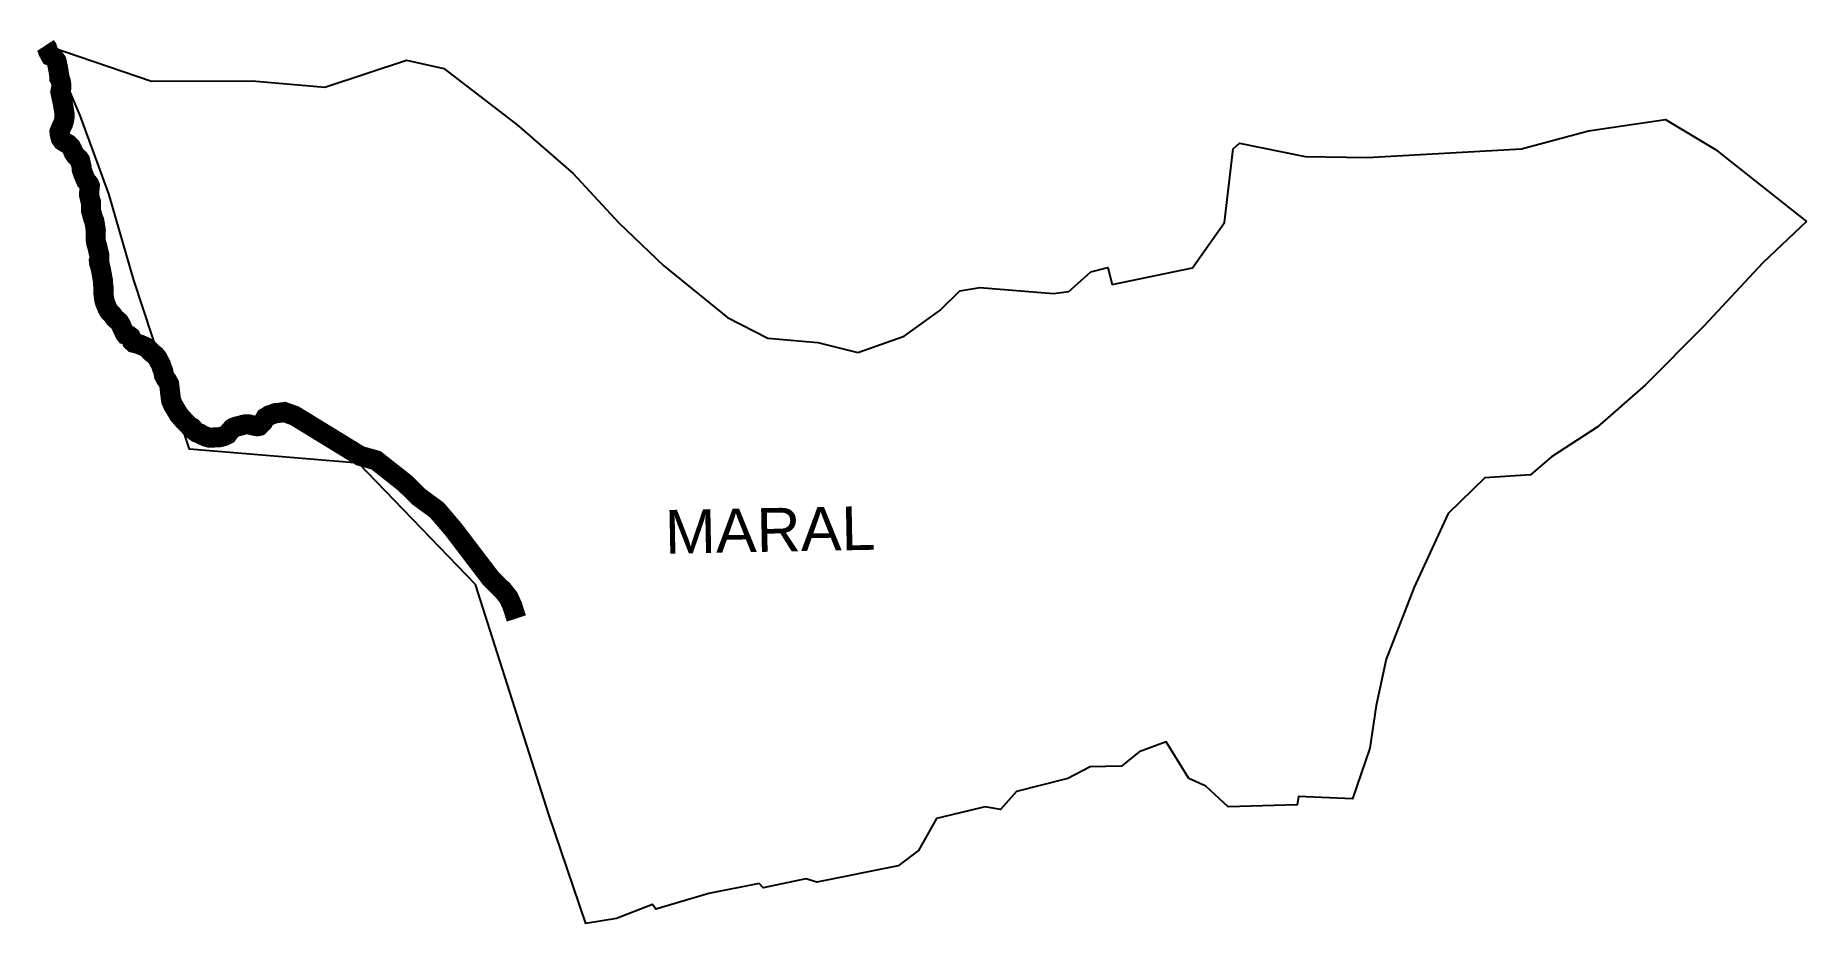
# Model space of a CAD drawing. Header units: metres. Extents: x 288777 to 293181, y 1991314 to 1993522.
import ezdxf

# ---------------------------------------------------------------- set-up
doc = ezdxf.new("R2010")
doc.units = ezdxf.units.M
for name, color, linetype in [('NATURALLY PROTECTED', 3, 'Continuous'), ('village', 4, 'Continuous'), ('VILLAGE NAME', 250, 'Continuous')]:
    doc.layers.add(name, color=color, linetype=linetype)
doc.styles.get("Standard").update_dxf_attribs({"font": 'simplex.shx'})

msp = doc.modelspace()

# ---------------------------------------------------------------- linework, layer by layer
at = {"layer": 'NATURALLY PROTECTED', "flags": 128}
msp.add_lwpolyline([(288802.1, 1993497, 50, 50, 0), (288805.9, 1993491.2, 50, 50, 0), (288808.9, 1993481.9, 50, 50, 0), (288812.1, 1993475.9, 50, 50, 0), (288814.8, 1993470.9, 50, 50, 0), (288818.1, 1993469.4, 50, 50, 0), (288821.4, 1993468, 50, 50, 0), (288824.5, 1993465.2, 50, 50, 0), (288826.8, 1993462, 50, 50, 0), (288829.3, 1993458.5, 50, 50, 0), (288830.3, 1993455.6, 50, 50, 0), (288831.2, 1993450.4, 50, 50, 0), (288832.9, 1993443.7, 50, 50, 0), (288834.9, 1993431.1, 50, 50, 0), (288836.5, 1993421.4, 50, 50, 0), (288836.5, 1993415.8, 50, 50, 0), (288839.2, 1993410.8, 50, 50, 0), (288840.8, 1993404.9, 50, 50, 0), (288841.7, 1993397.4, 50, 50, 0), (288841.2, 1993389.8, 50, 50, 0), (288840.1, 1993386.1, 50, 50, 0), (288839.2, 1993381.7, 50, 50, 0), (288840.8, 1993373.5, 50, 50, 0), (288843.4, 1993361.3, 50, 50, 0), (288845.6, 1993350.7, 50, 50, 0), (288847.9, 1993337.1, 50, 50, 0), (288849.5, 1993327, 50, 50, 0), (288849.5, 1993318.1, 50, 50, 0), (288847.8, 1993308.7, 50, 50, 0), (288845.9, 1993302.2, 50, 50, 0), (288841.6, 1993293.7, 50, 50, 0), (288838.7, 1993287.1, 50, 50, 0), (288837, 1993282.8, 50, 50, 0), (288837.7, 1993275.8, 50, 50, 0), (288840.1, 1993266.2, 50, 50, 0), (288844.3, 1993260.1, 50, 50, 0), (288850.4, 1993256.2, 50, 50, 0), (288858.1, 1993251.9, 50, 50, 0), (288865.3, 1993245, 50, 50, 0), (288869.2, 1993237.4, 50, 50, 0), (288872.3, 1993230.2, 50, 50, 0), (288877.1, 1993222.9, 50, 50, 0), (288881.4, 1993218.7, 50, 50, 0), (288885.6, 1993214.9, 50, 50, 0), (288888.3, 1993210.8, 50, 50, 0), (288890, 1993203.4, 50, 50, 0), (288891.6, 1993196.8, 50, 50, 0), (288892.4, 1993187.8, 50, 50, 0), (288896, 1993177.3, 50, 50, 0), (288900.2, 1993167.5, 50, 50, 0), (288902.9, 1993161.1, 50, 50, 0), (288907.8, 1993156.1, 50, 50, 0), (288910.6, 1993152.1, 50, 50, 0), (288912.4, 1993148, 50, 50, 0), (288911.7, 1993140.3, 50, 50, 0), (288910.8, 1993131.8, 50, 50, 0), (288910.8, 1993123.8, 50, 50, 0), (288913.6, 1993111.5, 50, 50, 0), (288915.1, 1993107.7, 50, 50, 0), (288915.2, 1993101.3, 50, 50, 0), (288915.2, 1993093.2, 50, 50, 0), (288915.2, 1993086.4, 50, 50, 0), (288918.2, 1993075.8, 50, 50, 0), (288919.9, 1993068.7, 50, 50, 0), (288923.5, 1993060.7, 50, 50, 0), (288925.3, 1993050.5, 50, 50, 0), (288927.2, 1993037, 50, 50, 0), (288927, 1993020.9, 50, 50, 0), (288927, 1993013.7, 50, 50, 0), (288928.2, 1993005.8, 50, 50, 0), (288931.2, 1992996.2, 50, 50, 0), (288933.5, 1992985.6, 50, 50, 0), (288936.1, 1992975.6, 50, 50, 0), (288936.1, 1992970.6, 50, 50, 0), (288936.1, 1992965.6, 50, 50, 0), (288934.9, 1992962, 50, 50, 0), (288935.5, 1992955.8, 50, 50, 0), (288937.6, 1992949.5, 50, 50, 0), (288940.1, 1992939.1, 50, 50, 0), (288941.9, 1992929.2, 50, 50, 0), (288943.6, 1992919.5, 50, 50, 0), (288945.2, 1992911.1, 50, 50, 0), (288945.2, 1992904.1, 50, 50, 0), (288946.4, 1992896.2, 50, 50, 0), (288946.4, 1992886.8, 50, 50, 0), (288946.4, 1992879.2, 50, 50, 0), (288947.7, 1992869.3, 50, 50, 0), (288949, 1992861.5, 50, 50, 0), (288951.9, 1992853.4, 50, 50, 0), (288955.6, 1992844.7, 50, 50, 0), (288959.3, 1992837.5, 50, 50, 0), (288961.2, 1992834.7, 50, 50, 0), (288967.9, 1992828.1, 50, 50, 0), (288970.9, 1992824, 50, 50, 0), (288973.9, 1992819.6, 50, 50, 0), (288977.1, 1992816.5, 50, 50, 0), (288982, 1992812.4, 50, 50, 0), (288985.5, 1992809.3, 50, 50, 0), (288988.4, 1992804.4, 50, 50, 0), (288990.4, 1992800.6, 50, 50, 0), (288994.3, 1992791.4, 50, 50, 0), (288997, 1992786.2, 50, 50, 0), (288999.7, 1992780.6, 50, 50, 0), (289001.9, 1992777.7, 50, 50, 0), (289005.9, 1992776.4, 50, 50, 0), (289010.2, 1992775.4, 50, 50, 0), (289013.7, 1992772.6, 50, 50, 0), (289016.4, 1992764.8, 0, 0, 0)], format="xyseb", dxfattribs=at)
at = {"layer": 'NATURALLY PROTECTED', "const_width": 50, "flags": 128}
msp.add_lwpolyline([(289016.4, 1992764.8), (289017.6, 1992761.3), (289021.5, 1992757.8), (289025, 1992757), (289030.4, 1992755.6), (289035.4, 1992753.7), (289041.4, 1992751.5), (289046.8, 1992749), (289052.7, 1992746.3), (289057.8, 1992741.9), (289061.4, 1992738.2), (289068.7, 1992731.1), (289074.8, 1992726.6), (289079, 1992722), (289081.6, 1992717.9), (289085.1, 1992710.7), (289089, 1992703.8), (289091.1, 1992696.5), (289094.6, 1992688.3), (289096.9, 1992676.5), (289101.4, 1992668.1), (289105.3, 1992663.1), (289109.6, 1992654.7), (289110.8, 1992645.3), (289113.7, 1992620), (289114.8, 1992613.6), (289117.6, 1992607.2), (289119.4, 1992602.8), (289125.7, 1992592.3), (289133.7, 1992578.8), (289143.5, 1992567.6), (289150.3, 1992560.2), (289160, 1992550.3), (289167.2, 1992546.4), (289169.9, 1992543.3), (289172.7, 1992538.6), (289178.4, 1992534.5), (289185.2, 1992532.4), (289192.3, 1992528.1), (289201.9, 1992524), (289209.3, 1992522), (289218.4, 1992522), (289227.1, 1992522.7), (289233.6, 1992522.7), (289243.6, 1992524.9), (289249.8, 1992527.4), (289254.7, 1992530), (289260.6, 1992538.2), (289264.4, 1992541.9), (289266.5, 1992544.7), (289270.7, 1992547.2), (289278.7, 1992549.8), (289289.3, 1992552.2), (289295.3, 1992554.1), (289301.4, 1992555), (289306.6, 1992555), (289315.5, 1992552.9), (289323, 1992551.1), (289329.7, 1992550.2), (289333.1, 1992551), (289335.4, 1992553.2), (289342.9, 1992560.4), (289346.7, 1992566.9), (289349.3, 1992571.5), (289353.8, 1992574), (289358.4, 1992577.1), (289365.8, 1992579.5), (289374, 1992582.8), (289384.9, 1992583.7), (289395.9, 1992585.5), (289421.5, 1992576.3), (289446.1, 1992561.3), (289550.7, 1992497.2), (289584.5, 1992476.5), (289607, 1992470.2), (289624.1, 1992465.4), (289640.6, 1992452.4), (289695.6, 1992409.1), (289731.4, 1992374), (289775, 1992342.1), (289815.8, 1992294.6), (289873.7, 1992218.5), (289909.3, 1992171.8), (289922, 1992159.2), (289939.5, 1992142), (289953.9, 1992123.8), (289962.6, 1992104.3), (289973.1, 1992072.2)], dxfattribs=at)
at = {"layer": 'village'}
msp.add_polyline3d([(293181.3, 1993059, 0), (293072.2, 1992956.9, 0), (292926.1, 1992799.1, 0), (292780.4, 1992652.8, 0), (292660.4, 1992547.9, 0), (292547.2, 1992474.3, 0), (292495.1, 1992429.1, 0), (292381.2, 1992421.5, 0), (292290.3, 1992332.8, 0), (292205.7, 1992150.1, 0), (292136.1, 1991971.4, 0), (292110.8, 1991856.2, 0), (292095.1, 1991749.7, 0), (292052, 1991623.5, 0), (291917.5, 1991629.4, 0), (291914.5, 1991609.1, 0), (291743.4, 1991603.5, 0), (291687.2, 1991655.1, 0), (291644.8, 1991673.9, 0), (291588.8, 1991765.5, 0), (291522.1, 1991740.4, 0), (291478, 1991704.9, 0), (291400.1, 1991703.4, 0), (291344.5, 1991674.6, 0), (291216.3, 1991641.6, 0), (291177.3, 1991597.6, 0), (291139.1, 1991603.8, 0), (291018, 1991575, 0), (290973.1, 1991495.1, 0), (290922.5, 1991456.7, 0), (290720.5, 1991416.1, 0), (290693.1, 1991424.9, 0), (290586.8, 1991402, 0), (290576.7, 1991413.4, 0), (290451.6, 1991388.4, 0), (290319.6, 1991349.2, 0), (290311.9, 1991360.9, 0), (290222.4, 1991326.2, 0), (290145.7, 1991313.5, 0), (290054, 1991585, 0), (289871.2, 1992156.7, 0), (289580.2, 1992458.7, 0), (289160.1, 1992493.2, 0), (289021.6, 1992913.3, 0), (288959.7, 1993127.9, 0), (288888.3, 1993322.6, 0), (288815.8, 1993493.3, 0), (289065.5, 1993408.3, 0), (289316.4, 1993409.4, 0), (289496.4, 1993392.9, 0), (289700.2, 1993460.6, 0), (289792.4, 1993440.1, 0), (289975.4, 1993299.7, 0), (290114.6, 1993178.6, 0), (290228.2, 1993056.2, 0), (290339.5, 1992949.4, 0), (290498.3, 1992820.3, 0), (290598.2, 1992769, 0), (290723, 1992758, 0), (290822.5, 1992733.2, 0), (290937.4, 1992774.4, 0), (291026, 1992838.1, 0), (291075.5, 1992887.1, 0), (291125.7, 1992894.8, 0), (291309, 1992879.9, 0), (291346.6, 1992885.2, 0), (291401.1, 1992934.5, 0), (291443.9, 1992945.2, 0), (291454.3, 1992903, 0), (291654.6, 1992944.2, 0), (291734, 1993056.5, 0), (291755.3, 1993240.2, 0), (291771.1, 1993253.8, 0), (291934.5, 1993221.3, 0), (292088.4, 1993218.6, 0), (292472.4, 1993240.2, 0), (292638.7, 1993284.9, 0), (292830.5, 1993312.7, 0), (292955, 1993238.1, 0)], close=True, dxfattribs=at)

# ---------------------------------------------------------------- texts
at = {"layer": 'VILLAGE NAME', "insert": (290341.3, 1992341.8), "char_height": 108.748, "attachment_point": 1, "rotation": 1.1028}
msp.add_mtext_dynamic_manual_height_columns('{\\fArial|b0|i0|c0|p34;MARAL}', width=1571.314, gutter_width=543.7, heights=[0], dxfattribs=at)

doc.saveas('drawing.dxf')
